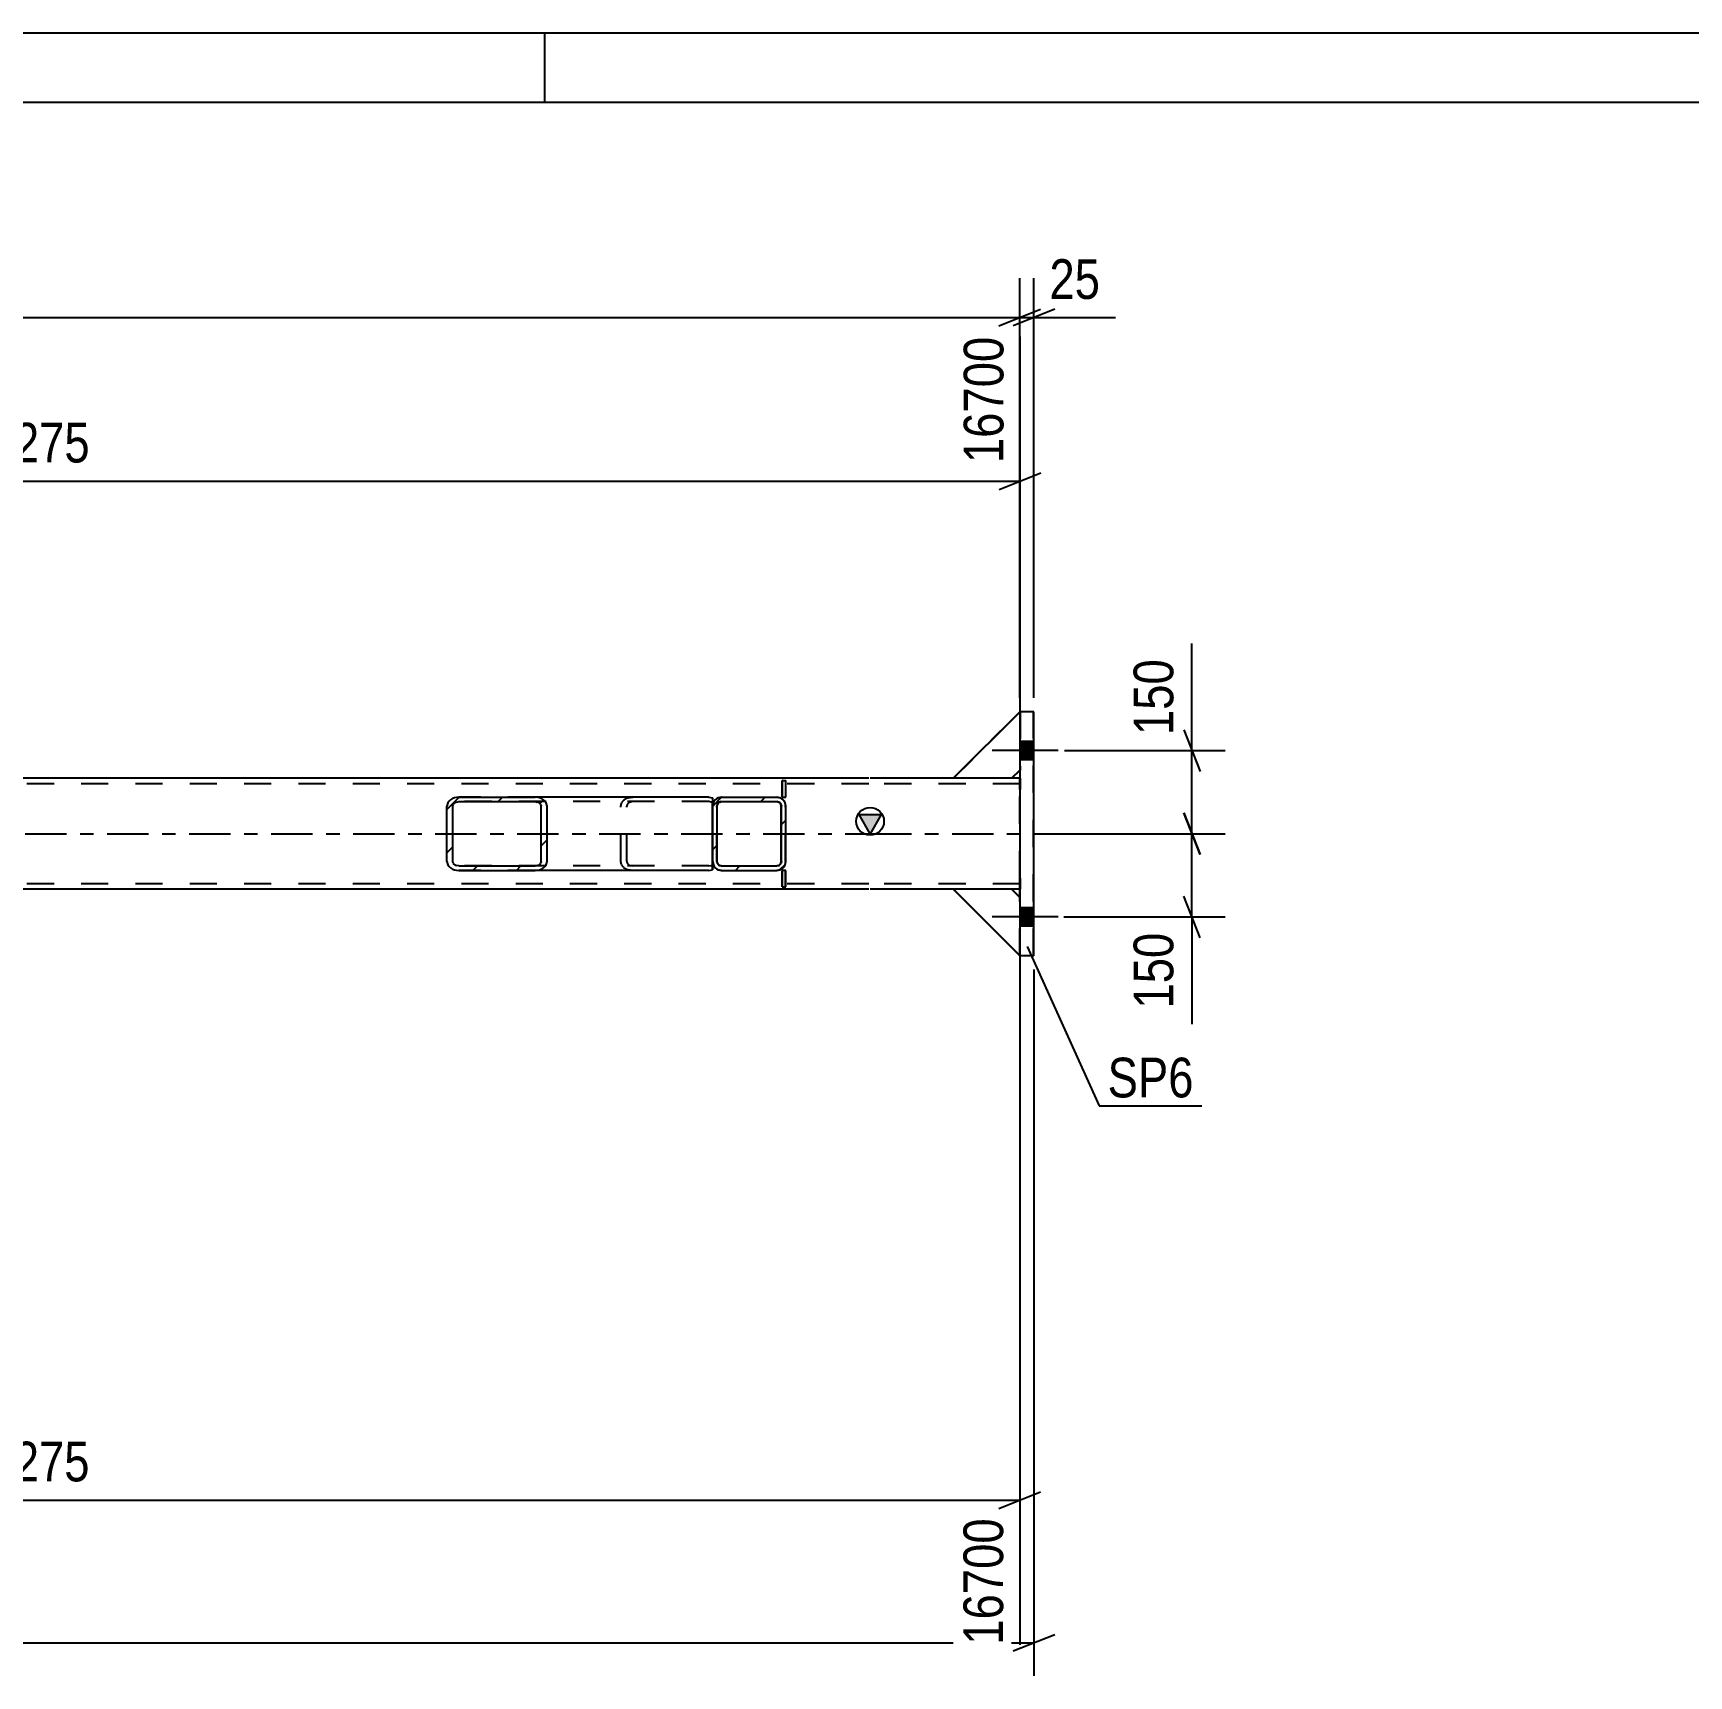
# Model space of a CAD drawing. Header units: millimetres. Extents: x -88 to 753, y -416 to 178.
# Drawn here: x 505.7 to 625.2, y 59.7 to 178.2 of the extents above; entities that cross this region are included whole.
import ezdxf

# ---------------------------------------------------------------- set-up
doc = ezdxf.new("R2010")
doc.units = ezdxf.units.MM
doc.linetypes.add('DXK_LINE_DOT2', pattern=[3.9198, 1.9599, -1.9599])
doc.linetypes.add('DXK_LINE_DOT3', pattern=[5.9187, 2.979, -0.9799, 0.9799, -0.9799])
doc.styles.add('Arial Narrow', font='ARIALN.TTF', dxfattribs={"height": 0.2})

# ---------------------------------------------------------------- blocks, each defined once
blk = doc.blocks.new('Unknown-761550090-1163')
at = {"color": 5, "linetype": 'Continuous'}
for p, q in [((752.6, 178.2), (-88.4, 178.2)), ((542.6, 173.2), (542.6, 178.2)), ((747.6, 173.2), (-83.4, 173.2))]:
    blk.add_line(p, q, dxfattribs=at)
blk = doc.blocks.new('Part-761550090-4878 - 4868')
at = {"color": 2, "linetype": 'Continuous'}
for p, q in [((576.9, 129.24), (572.1, 124.44)), ((576.9, 125.04), (576.9, 129.24)), ((576.3, 124.44), (572.1, 124.44)), ((576.9, 125.04), (576.3, 124.44))]:
    blk.add_line(p, q, dxfattribs=at)
at = {"color": 7, "linetype": 'DXK_LINE_DOT2'}
for p, q in [((572.1, 124.44), (576.9, 129.24)), ((576.9, 129.24), (576.9, 125.04)), ((576.9, 129.24), (576.9, 129.24)), ((572.1, 124.44), (572.1, 124.44)), ((576.3, 124.44), (576.9, 125.04)), ((576.9, 125.04), (576.9, 125.04))]:
    blk.add_line(p, q, dxfattribs=at)
blk = doc.blocks.new('Part-761550090-4873 - 4868')
at = {"color": 2, "linetype": 'Continuous'}
for p, q in [((576.3, 116.44), (572.1, 116.44)), ((572.1, 116.44), (576.9, 111.64)), ((576.9, 115.84), (576.3, 116.44)), ((576.9, 111.64), (576.9, 115.84))]:
    blk.add_line(p, q, dxfattribs=at)
at = {"color": 7, "linetype": 'DXK_LINE_DOT2'}
for p, q in [((572.1, 116.44), (572.1, 116.44)), ((572.1, 116.44), (572.1, 116.44)), ((576.9, 111.64), (572.1, 116.44)), ((576.9, 115.84), (576.3, 116.44)), ((576.9, 115.84), (576.9, 115.84)), ((576.9, 111.64), (576.9, 115.84)), ((576.9, 111.64), (576.9, 111.64))]:
    blk.add_line(p, q, dxfattribs=at)
blk = doc.blocks.new('Bolt-761550090-4882 - 4868')
at = {"linetype": 'Continuous'}
for points in [[(577.89, 125.78), (577.89, 127.1), (576.89, 127.1), (576.89, 125.78)], [(577.89, 125.78), (577.89, 127.1), (576.89, 127.1), (576.89, 125.78)], [(577.89, 113.78), (577.89, 115.1), (576.89, 115.1), (576.89, 113.78)], [(577.89, 113.78), (577.89, 115.1), (576.89, 115.1), (576.89, 113.78)]]:
    blk.add_hatch(color=1, dxfattribs=at).paths.add_polyline_path(points)
at = {"color": 1, "linetype": 'Continuous'}
for p, q in [((577.89, 127.1), (576.89, 127.1)), ((577.89, 127.1), (576.89, 127.1)), ((579.65, 126.44), (574.89, 126.44)), ((579.65, 126.44), (574.89, 126.44)), ((577.89, 125.78), (576.89, 125.78)), ((577.89, 125.78), (576.89, 125.78)), ((577.89, 115.1), (576.89, 115.1)), ((577.89, 115.1), (576.89, 115.1)), ((579.65, 114.44), (574.89, 114.44)), ((579.65, 114.44), (574.89, 114.44)), ((577.89, 113.78), (576.89, 113.78)), ((577.89, 113.78), (576.89, 113.78))]:
    blk.add_line(p, q, dxfattribs=at)
blk = doc.blocks.new('Part-761550090-4962 - 4868')
at = {"color": 2, "linetype": 'Continuous'}
for p in [(572.09, 116.44), (576.89, 111.64)]:
    blk.add_line(p, (576.89, 111.64), dxfattribs=at)
at = {"color": 7, "linetype": 'DXK_LINE_DOT2'}
for p, q in [((576.29, 116.44), (572.09, 116.44)), ((576.89, 111.64), (572.09, 116.44)), ((576.89, 115.84), (576.29, 116.44)), ((576.89, 115.84), (576.29, 116.44)), ((576.89, 111.64), (576.89, 115.84)), ((576.89, 115.84), (576.89, 115.84)), ((576.89, 111.64), (576.89, 115.84)), ((576.89, 111.64), (576.89, 111.64)), ((576.89, 111.64), (576.89, 111.64))]:
    blk.add_line(p, q, dxfattribs=at)
blk = doc.blocks.new('Part-761550090-4903 - 4868')
at = {"linetype": 'Continuous'}
blk.add_hatch(color=2, dxfattribs=at).paths.add_polyline_path([(566.08, 120.44), (565.28, 121.84), (566.88, 121.84)])
at = {"color": 2, "linetype": 'Continuous'}
for p, q in [((565.98, 124.44), (-16.86, 124.44)), ((572.1, 124.44), (566.08, 124.44)), ((576.9, 124.44), (576.3, 124.44)), ((576.9, 124.44), (576.9, 124.38)), ((576.9, 124.38), (576.9, 124.2)), ((576.9, 117.24), (576.9, 123.64)), ((566.08, 120.44), (565.28, 121.84)), ((565.28, 121.84), (566.88, 121.84)), ((566.88, 121.84), (566.08, 120.44)), ((565.98, 116.44), (-16.86, 116.44)), ((572.1, 116.44), (566.08, 116.44)), ((576.9, 116.44), (576.3, 116.44)), ((576.9, 116.67), (576.9, 116.5)), ((576.9, 116.5), (576.9, 116.44))]:
    blk.add_line(p, q, dxfattribs=at)
at = {"color": 7, "linetype": 'DXK_LINE_DOT2'}
for p, q in [((576.3, 124.44), (572.1, 124.44)), ((576.88, 124.38), (576.88, 124.44)), ((576.88, 124.2), (576.88, 124.38)), ((565.98, 124.04), (-21.67, 124.04)), ((576.9, 124.04), (566.08, 124.04)), ((576.88, 123.94), (576.88, 124.2)), ((576.88, 124.01), (576.88, 124.04)), ((576.88, 123.94), (576.88, 124.01)), ((576.88, 123.92), (576.88, 123.94)), ((576.88, 123.64), (576.88, 123.94)), ((576.88, 123.92), (576.88, 123.79)), ((576.88, 123.79), (576.88, 123.64)), ((576.88, 117.24), (576.88, 123.64)), ((576.88, 117.24), (576.88, 123.64)), ((576.9, 124.2), (576.9, 123.94)), ((576.9, 124.01), (576.9, 124.04)), ((576.9, 123.94), (576.9, 124.01)), ((576.9, 123.92), (576.9, 123.94)), ((576.9, 123.94), (576.9, 123.64)), ((576.9, 123.79), (576.9, 123.92)), ((576.9, 123.64), (576.9, 123.79)), ((576.9, 117.24), (576.9, 123.64)), ((576.88, 117.24), (576.88, 117.08)), ((576.88, 116.93), (576.88, 117.24)), ((576.9, 117.08), (576.9, 117.24)), ((576.9, 117.24), (576.9, 116.93)), ((565.98, 116.84), (-21.67, 116.84)), ((576.9, 116.84), (566.08, 116.84)), ((576.3, 116.44), (572.1, 116.44)), ((576.88, 117.08), (576.88, 116.95)), ((576.88, 116.95), (576.88, 116.87)), ((576.88, 116.67), (576.88, 116.93)), ((576.88, 116.87), (576.88, 116.84)), ((576.88, 116.5), (576.88, 116.67)), ((576.88, 116.44), (576.88, 116.5)), ((576.9, 116.95), (576.9, 117.08)), ((576.9, 116.87), (576.9, 116.95)), ((576.9, 116.93), (576.9, 116.67)), ((576.9, 116.84), (576.9, 116.87))]:
    blk.add_line(p, q, dxfattribs=at)
at = {"color": 7, "linetype": 'DXK_LINE_DOT3'}
for p, q in [((-21.66, 120.44), (565.98, 120.44)), ((566.08, 120.44), (576.89, 120.44))]:
    blk.add_line(p, q, dxfattribs=at)
at = {"color": 2, "linetype": 'Continuous'}
blk.add_circle((566.08, 121.34), 1, dxfattribs=at)
blk = doc.blocks.new('Part-761550090-4976 - 4868')
at = {"linetype": 'Continuous'}
h = blk.add_hatch(dxfattribs=at)
h.set_pattern_fill('', scale=0.7, style=0, pattern_type=0)
h.set_pattern_definition([(45, (555.3585, 123.0762), (-1.57154, 1.57154), [])])
h.paths.add_polyline_path([(559.36, 123.08), (555.36, 123.08), (555.11, 123.03), (554.91, 122.89), (554.77, 122.68), (554.72, 122.44), (554.72, 118.44), (554.77, 118.19), (554.91, 117.98), (555.11, 117.84), (555.36, 117.8), (559.36, 117.8), (559.6, 117.84), (559.81, 117.98), (559.95, 118.19), (560, 118.44), (560, 122.44), (559.95, 122.68), (559.81, 122.89), (559.6, 123.03)])
h.paths.add_polyline_path([(559.58, 122.66), (559.65, 122.56), (559.68, 122.44), (559.68, 118.44), (559.65, 118.31), (559.58, 118.21), (559.48, 118.14), (559.36, 118.12), (555.36, 118.12), (555.24, 118.14), (555.13, 118.21), (555.06, 118.31), (555.04, 118.44), (555.04, 122.44), (555.06, 122.56), (555.13, 122.66), (555.24, 122.73), (555.36, 122.76), (559.36, 122.76), (559.48, 122.73)])
at = {"color": 2, "linetype": 'Continuous'}
for p, q in [((554.7, 122.44), (554.75, 122.68)), ((554.7, 122.44), (554.72, 122.44)), ((554.77, 122.68), (554.72, 122.44)), ((554.72, 118.44), (554.72, 122.44)), ((555.04, 122.44), (555.06, 122.56)), ((555.04, 118.44), (555.04, 122.44)), ((555.1, 123.03), (555.34, 123.08)), ((555.36, 123.08), (555.11, 123.03)), ((555.24, 122.73), (555.36, 122.76)), ((555.34, 123.08), (555.36, 123.08)), ((555.36, 123.08), (555.34, 123.08)), ((555.36, 123.08), (559.36, 123.08)), ((555.36, 122.76), (559.36, 122.76)), ((559.47, 122.73), (559.34, 122.76)), ((559.6, 123.03), (559.36, 123.08)), ((559.36, 122.76), (559.48, 122.73)), ((559.66, 122.44), (559.64, 122.56)), ((559.65, 122.56), (559.68, 122.44)), ((559.66, 122.44), (559.68, 122.44)), ((559.66, 118.44), (559.66, 122.44)), ((559.68, 118.44), (559.68, 122.44)), ((560, 122.44), (559.95, 122.68)), ((560, 118.44), (560, 122.44)), ((554.7, 118.44), (554.72, 118.44)), ((554.75, 118.19), (554.7, 118.43)), ((554.72, 118.44), (554.77, 118.19)), ((555.06, 118.31), (555.04, 118.44)), ((559.64, 118.31), (559.66, 118.44)), ((559.68, 118.44), (559.65, 118.31)), ((559.66, 118.44), (559.68, 118.44)), ((559.95, 118.19), (560, 118.44)), ((555.34, 117.8), (555.1, 117.84)), ((555.11, 117.84), (555.36, 117.8)), ((555.36, 118.12), (555.24, 118.14)), ((555.34, 117.8), (555.36, 117.8)), ((555.36, 117.8), (555.34, 117.8)), ((555.36, 118.12), (559.36, 118.12)), ((555.36, 117.8), (559.36, 117.8)), ((559.34, 118.12), (559.47, 118.14)), ((559.48, 118.14), (559.36, 118.12)), ((559.36, 117.8), (559.6, 117.84))]:
    blk.add_line(p, q, dxfattribs=at)
at = {"color": 7, "linetype": 'DXK_LINE_DOT2'}
for p, q in [((554.7, 122.44), (554.7, 122.44)), ((554.7, 118.44), (554.7, 122.44)), ((554.7, 122.44), (554.7, 122.44)), ((555.05, 122.56), (555.02, 122.44)), ((555.02, 122.44), (555.04, 122.44)), ((555.02, 118.44), (555.02, 122.44)), ((555.34, 122.76), (555.22, 122.73)), ((555.34, 122.76), (555.36, 122.76)), ((555.34, 122.76), (559.34, 122.76)), ((555.36, 123.08), (559.36, 123.08)), ((559.34, 123.08), (559.59, 123.03)), ((559.34, 122.76), (559.36, 122.76)), ((559.93, 122.68), (559.98, 122.44)), ((559.98, 118.44), (559.98, 122.44)), ((559.98, 122.44), (560, 122.44)), ((554.7, 118.44), (554.7, 118.44)), ((554.7, 118.43), (554.7, 118.44)), ((555.02, 118.44), (555.04, 118.44)), ((555.02, 118.44), (555.05, 118.31)), ((559.98, 118.44), (559.93, 118.19)), ((559.98, 118.44), (560, 118.44)), ((555.22, 118.14), (555.34, 118.12)), ((555.34, 118.12), (555.36, 118.12)), ((555.34, 118.12), (559.34, 118.12)), ((555.36, 117.8), (559.36, 117.8)), ((559.34, 118.12), (559.36, 118.12)), ((559.59, 117.84), (559.34, 117.8))]:
    blk.add_line(p, q, dxfattribs=at)
at = {"color": 7, "linetype": 'DXK_LINE_DOT3'}
blk.add_line((557.36, 120.44), (557.33, 120.44), dxfattribs=at)
at = {"color": 2, "linetype": 'Continuous'}
for centre, radius, start, end in [((555.34, 122.44), 0.64, 112.5, 157.5), ((555.36, 122.44), 0.64, 112.5, 157.5), ((555.36, 122.44), 0.32, 112.5, 157.5), ((559.34, 122.44), 0.32, 22.5, 67.5), ((559.36, 122.44), 0.32, 22.5, 67.5), ((559.36, 122.44), 0.64, 22.5, 67.5), ((555.36, 118.44), 0.32, 202.5, 247.5), ((559.34, 118.44), 0.32, 292.5, 337.5), ((559.36, 118.44), 0.32, 292.5, 337.5), ((555.34, 118.44), 0.64, 202.5, 247.5), ((555.36, 118.44), 0.64, 202.5, 247.5), ((559.36, 118.44), 0.64, 292.5, 337.5)]:
    blk.add_arc(centre, radius, start, end, dxfattribs=at)
at = {"color": 7, "linetype": 'DXK_LINE_DOT2'}
for centre, radius, start, end in [((555.34, 122.44), 0.32, 112.5, 157.5), ((559.34, 122.44), 0.64, 22.5, 67.5), ((555.34, 118.44), 0.32, 202.5, 247.5), ((559.34, 118.44), 0.64, 292.5, 337.5)]:
    blk.add_arc(centre, radius, start, end, dxfattribs=at)
blk = doc.blocks.new('Part-761550090-4926 - 4868')
at = {"color": 2, "linetype": 'Continuous'}
for p, q in [((559.74, 116.6), (559.74, 117.8)), ((559.74, 117.8), (559.75, 117.8)), ((559.99, 117.8), (559.74, 117.8)), ((559.75, 116.6), (559.75, 117.8)), ((559.99, 116.6), (559.99, 117.8)), ((559.75, 116.6), (559.74, 116.6)), ((559.74, 116.6), (559.99, 116.6))]:
    blk.add_line(p, q, dxfattribs=at)
at = {"color": 7, "linetype": 'DXK_LINE_DOT2'}
blk.add_line((559.98, 116.6), (559.98, 117.8), dxfattribs=at)
blk = doc.blocks.new('Part-761550090-4991 - 4868')
at = {"color": 2, "linetype": 'Continuous'}
for q in [(572.09, 124.44), (576.89, 129.23)]:
    blk.add_line((576.89, 129.24), q, dxfattribs=at)
at = {"color": 7, "linetype": 'DXK_LINE_DOT2'}
for p, q in [((572.09, 124.44), (576.89, 129.24)), ((576.89, 129.24), (576.89, 125.04)), ((576.89, 129.24), (576.89, 129.24)), ((576.89, 129.23), (576.89, 125.04)), ((576.29, 124.44), (572.09, 124.44)), ((576.29, 124.44), (576.89, 125.04)), ((576.89, 125.04), (576.29, 124.44)), ((576.89, 125.04), (576.89, 125.04))]:
    blk.add_line(p, q, dxfattribs=at)
blk = doc.blocks.new('Part-761550090-4959 - 4868')
at = {"color": 2, "linetype": 'Continuous'}
for p in [(572.08, 116.44), (576.88, 111.64)]:
    blk.add_line(p, (576.88, 111.64), dxfattribs=at)
at = {"color": 7, "linetype": 'DXK_LINE_DOT2'}
for p, q in [((576.28, 116.44), (572.08, 116.44)), ((576.88, 111.64), (572.08, 116.44)), ((576.88, 115.84), (576.28, 116.44)), ((576.88, 115.84), (576.28, 116.44)), ((576.88, 111.64), (576.88, 115.84)), ((576.88, 115.84), (576.88, 115.84)), ((576.88, 111.65), (576.88, 115.84)), ((576.88, 111.64), (576.88, 111.65)), ((576.88, 111.64), (576.88, 111.64))]:
    blk.add_line(p, q, dxfattribs=at)
blk = doc.blocks.new('Part-761550090-4968 - 4868')
at = {"color": 2, "linetype": 'Continuous'}
for p, q in [((577.9, 129.24), (576.88, 129.24)), ((576.9, 111.64), (576.9, 129.24)), ((577.9, 111.64), (577.9, 129.24)), ((576.88, 125.02), (576.88, 124.44)), ((576.88, 115.85), (576.88, 116.44)), ((577.9, 111.64), (576.88, 111.64))]:
    blk.add_line(p, q, dxfattribs=at)
at = {"color": 7, "linetype": 'DXK_LINE_DOT2'}
for p, q in [((576.88, 129.24), (576.88, 129.24)), ((576.88, 129.24), (576.88, 129.24)), ((576.88, 129.24), (576.88, 125.02)), ((577.88, 111.64), (577.88, 129.24)), ((576.88, 124.44), (576.88, 116.44)), ((576.88, 111.64), (576.88, 115.85)), ((576.88, 111.64), (576.88, 111.64)), ((576.88, 111.64), (576.88, 111.64))]:
    blk.add_line(p, q, dxfattribs=at)
blk = doc.blocks.new('Part-761550090-4979 - 4868')
at = {"linetype": 'Continuous'}
h = blk.add_hatch(dxfattribs=at)
h.set_pattern_fill('', scale=0.7, style=0, pattern_type=0)
h.set_pattern_definition([(45, (536.4097, 123.0762), (-1.57154, 1.57154), [])])
h.paths.add_polyline_path([(541.9, 123.08), (536.41, 123.08), (536.07, 123.03), (535.79, 122.89), (535.6, 122.68), (535.53, 122.44), (535.53, 118.44), (535.6, 118.19), (535.79, 117.98), (536.07, 117.84), (536.41, 117.8), (541.9, 117.8), (542.23, 117.84), (542.52, 117.98), (542.71, 118.19), (542.77, 118.44), (542.77, 122.44), (542.71, 122.68), (542.52, 122.89), (542.23, 123.03)])
h.paths.add_polyline_path([(542.21, 122.66), (542.3, 122.56), (542.33, 122.44), (542.33, 118.44), (542.3, 118.31), (542.21, 118.21), (542.06, 118.14), (541.9, 118.12), (536.41, 118.12), (536.24, 118.14), (536.1, 118.21), (536, 118.31), (535.97, 118.44), (535.97, 122.44), (536, 122.56), (536.1, 122.66), (536.24, 122.73), (536.41, 122.76), (541.9, 122.76), (542.06, 122.73)])
at = {"color": 2, "linetype": 'Continuous'}
for p, q in [((535.6, 122.68), (535.53, 122.44)), ((535.53, 118.44), (535.53, 122.44)), ((535.97, 122.44), (536, 122.56)), ((535.97, 118.44), (535.97, 122.44)), ((536.41, 123.08), (536.07, 123.03)), ((536.24, 122.73), (536.41, 122.76)), ((536.41, 123.08), (541.9, 123.08)), ((536.41, 122.76), (541.9, 122.76)), ((554.45, 123.08), (541.9, 123.08)), ((542.23, 123.03), (541.9, 123.08)), ((541.9, 122.76), (542.06, 122.73)), ((542.3, 122.56), (542.33, 122.44)), ((542.33, 118.44), (542.33, 122.44)), ((542.77, 122.44), (542.71, 122.68)), ((542.77, 118.44), (542.77, 122.44)), ((554.45, 123.08), (554.7, 123.04)), ((554.7, 123.04), (554.7, 123.03)), ((554.7, 123.03), (554.7, 122.89)), ((554.7, 122.89), (554.7, 122.68)), ((554.7, 122.68), (554.7, 122.44)), ((554.7, 118.44), (554.7, 122.44)), ((535.53, 118.44), (535.6, 118.19)), ((536, 118.31), (535.97, 118.44)), ((542.33, 118.44), (542.3, 118.31)), ((542.71, 118.19), (542.77, 118.44)), ((554.7, 118.44), (554.7, 118.19)), ((536.07, 117.84), (536.41, 117.8)), ((536.41, 118.12), (536.24, 118.14)), ((536.41, 118.12), (541.9, 118.12)), ((536.41, 117.8), (541.9, 117.8)), ((542.06, 118.14), (541.9, 118.12)), ((541.9, 117.8), (542.23, 117.84)), ((554.45, 117.8), (541.9, 117.8)), ((554.45, 117.8), (554.7, 117.83)), ((554.7, 118.19), (554.7, 117.98)), ((554.7, 117.98), (554.7, 117.84)), ((554.7, 117.84), (554.7, 117.83))]:
    blk.add_line(p, q, dxfattribs=at)
at = {"color": 7, "linetype": 'DXK_LINE_DOT2'}
for p, q in [((541.9, 123.08), (536.41, 123.08)), ((554.45, 122.76), (536.41, 122.76)), ((548.08, 122.44), (548.14, 122.68)), ((548.08, 118.44), (548.08, 122.44)), ((548.55, 122.56), (548.52, 122.44)), ((548.52, 118.44), (548.52, 122.44)), ((548.62, 123.03), (548.96, 123.08)), ((548.96, 122.76), (548.79, 122.73)), ((554.61, 122.73), (554.45, 122.76)), ((554.7, 122.69), (554.61, 122.73)), ((554.7, 123.04), (554.7, 122.69)), ((554.7, 122.68), (554.7, 122.69)), ((554.7, 122.66), (554.7, 122.68)), ((554.7, 122.56), (554.7, 122.66)), ((554.7, 122.44), (554.7, 122.56)), ((554.7, 118.44), (554.7, 122.44)), ((548.14, 118.19), (548.08, 118.44)), ((548.52, 118.44), (548.55, 118.31)), ((554.7, 118.31), (554.7, 118.44)), ((554.7, 118.21), (554.7, 118.31)), ((554.45, 118.12), (536.41, 118.12)), ((541.9, 117.8), (536.41, 117.8)), ((548.96, 117.8), (548.62, 117.84)), ((548.79, 118.14), (548.96, 118.12)), ((554.45, 118.12), (554.61, 118.14)), ((554.61, 118.14), (554.7, 118.18)), ((554.7, 118.18), (554.7, 118.21)), ((554.7, 117.84), (554.7, 118.18)), ((554.7, 117.83), (554.7, 117.84))]:
    blk.add_line(p, q, dxfattribs=at)
at = {"color": 2, "linetype": 'Continuous'}
for centre, radius, start, end in [((536.28, 122.25), 0.801, 104.5768, 147.6241), ((536.34, 122.34), 0.401, 104.5768, 147.6241), ((541.96, 122.34), 0.401, 32.3759, 75.4232), ((542.03, 122.25), 0.801, 32.3759, 75.4232), ((536.34, 118.53), 0.401, 212.3759, 255.4232), ((541.96, 118.53), 0.401, 284.5768, 327.6241), ((536.28, 118.62), 0.801, 212.3759, 255.4232), ((542.03, 118.62), 0.801, 284.5768, 327.6241)]:
    blk.add_arc(centre, radius, start, end, dxfattribs=at)
at = {"color": 7, "linetype": 'DXK_LINE_DOT2'}
for centre, radius, start, end in [((548.82, 122.25), 0.802, 104.5548, 147.5896), ((548.89, 122.34), 0.401, 104.5548, 147.5896), ((548.89, 118.53), 0.401, 212.4104, 255.4452), ((548.82, 118.62), 0.802, 212.4104, 255.4452)]:
    blk.add_arc(centre, radius, start, end, dxfattribs=at)
blk = doc.blocks.new('Part-761550090-4988 - 4868')
at = {"color": 2, "linetype": 'Continuous'}
for q in [(572.08, 124.44), (576.88, 129.23)]:
    blk.add_line((576.88, 129.24), q, dxfattribs=at)
at = {"color": 7, "linetype": 'DXK_LINE_DOT2'}
for p, q in [((572.08, 124.44), (576.88, 129.24)), ((576.88, 129.24), (576.88, 125.04)), ((576.88, 129.24), (576.88, 129.24)), ((576.88, 129.23), (576.88, 125.04)), ((576.28, 124.44), (572.08, 124.44)), ((576.28, 124.44), (576.88, 125.04)), ((576.88, 125.04), (576.28, 124.44)), ((576.88, 125.04), (576.88, 125.04))]:
    blk.add_line(p, q, dxfattribs=at)
blk = doc.blocks.new('Part-761550090-4994 - 4868')
at = {"color": 2, "linetype": 'Continuous'}
for p, q in [((559.75, 124.28), (559.74, 124.28)), ((559.74, 124.28), (559.99, 124.28)), ((559.74, 123.08), (559.74, 124.28)), ((559.75, 123.08), (559.75, 124.28)), ((559.99, 123.08), (559.99, 124.28)), ((559.75, 123.08), (559.74, 123.08)), ((559.74, 123.08), (559.99, 123.08))]:
    blk.add_line(p, q, dxfattribs=at)
at = {"color": 7, "linetype": 'DXK_LINE_DOT2'}
blk.add_line((559.98, 124.28), (559.98, 123.08), dxfattribs=at)
blk = doc.blocks.new('StraightDimension-761550090-5011 - 4868')
at = {"color": 7, "linetype": 'Continuous'}
for p, q in [((577.9, 110.64), (577.9, 59.68)), ((576.4, 61.48), (579.4, 62.68)), ((-22.67, 62.08), (577.9, 62.08))]:
    blk.add_line(p, q, dxfattribs=at)
blk = doc.blocks.new('StraightDimension-761550090-5046 - 4868')
at = {"color": 7, "linetype": 'Continuous'}
for p, q in [((435.33, 129.71), (435.33, 156.32)), ((576.9, 125.36), (576.9, 156.32)), ((436.83, 146.48), (433.83, 145.28)), ((435.33, 145.88), (576.9, 145.88)), ((575.4, 145.28), (578.4, 146.48))]:
    blk.add_line(p, q, dxfattribs=at)
at = {"color": 0}
blk.add_wipeout([(510.37, 146.63), (510.37, 150.83), (501.86, 150.83), (501.86, 146.63)], dxfattribs=at)
at = {"color": 3, "style": 'Arial Narrow'}
blk.add_text('5275', height=2.863, dxfattribs=at).set_placement((502.46, 147.23))
at = {"color": 0, "linetype": 'Continuous'}
blk.add_wipeout([(576.3, 156.92), (572.1, 156.92), (572.1, 146.58), (576.3, 146.58)], dxfattribs=at)
at = {"color": 3, "linetype": 'Continuous', "style": 'Arial Narrow'}
blk.add_text('16700', height=2.863, rotation=90.0002, dxfattribs=at).set_placement((575.7, 147.18))
blk = doc.blocks.new('StraightDimension-761550090-5053 - 4868')
at = {"color": 7, "linetype": 'Continuous'}
for p, q in [((576.88, 115.44), (576.88, 61.93)), ((435.34, 104.21), (435.34, 61.93)), ((436.84, 72.97), (433.84, 71.77)), ((575.38, 71.77), (578.38, 72.97)), ((435.34, 72.37), (576.88, 72.37))]:
    blk.add_line(p, q, dxfattribs=at)
at = {"color": 0}
blk.add_wipeout([(510.37, 73.12), (510.37, 77.32), (501.85, 77.32), (501.85, 73.12)], dxfattribs=at)
at = {"color": 3, "style": 'Arial Narrow'}
blk.add_text('5275', height=2.863, dxfattribs=at).set_placement((502.45, 73.72))
at = {"color": 0, "linetype": 'Continuous'}
blk.add_wipeout([(576.28, 71.67), (572.08, 71.67), (572.08, 61.33), (576.28, 61.33)], dxfattribs=at)
at = {"color": 3, "linetype": 'Continuous', "style": 'Arial Narrow'}
blk.add_text('16700', height=2.863, rotation=90.0002, dxfattribs=at).set_placement((575.68, 61.93))
blk = doc.blocks.new('StraightDimension-761550090-8188 - 4868')
at = {"color": 7, "linetype": 'Continuous'}
for p, q in [((576.88, 130.24), (576.88, 160.53)), ((575.38, 157.08), (578.38, 158.28)), ((-21.66, 157.68), (576.88, 157.68))]:
    blk.add_line(p, q, dxfattribs=at)
blk = doc.blocks.new('StraightDimension-761550090-5085 - 4868')
at = {"color": 7, "linetype": 'Continuous'}
for p, q in [((588.71, 121.94), (589.91, 118.94)), ((577.88, 120.44), (591.71, 120.44)), ((589.31, 114.44), (589.31, 120.44)), ((589.91, 112.94), (588.71, 115.94)), ((580.07, 114.44), (591.71, 114.44)), ((589.31, 114.44), (589.31, 106.7)), ((589.31, 114.44), (589.31, 106.7))]:
    blk.add_line(p, q, dxfattribs=at)
at = {"color": 0}
blk.add_wipeout([(588.56, 113.91), (584.36, 113.91), (584.36, 107.23), (588.56, 107.23)], dxfattribs=at)
at = {"color": 3, "style": 'Arial Narrow'}
blk.add_text('150', height=2.863, rotation=90.0002, dxfattribs=at).set_placement((587.96, 107.83))
blk = doc.blocks.new('StraightDimension-761550090-5093 - 4868')
at = {"color": 7, "linetype": 'Continuous'}
for p, q in [((589.31, 126.44), (589.31, 134.17)), ((589.31, 126.44), (589.31, 134.17)), ((588.71, 127.94), (589.91, 124.94)), ((580.1, 126.44), (591.71, 126.44)), ((589.31, 120.44), (589.31, 126.44)), ((589.91, 118.94), (588.71, 121.94)), ((577.88, 120.44), (591.71, 120.44))]:
    blk.add_line(p, q, dxfattribs=at)
at = {"color": 0}
blk.add_wipeout([(588.56, 133.65), (584.36, 133.65), (584.36, 126.96), (588.56, 126.96)], dxfattribs=at)
at = {"color": 3, "style": 'Arial Narrow'}
blk.add_text('150', height=2.863, rotation=90.0002, dxfattribs=at).set_placement((587.96, 127.56))
blk = doc.blocks.new('StraightDimension-761550090-8187 - 4868')
at = {"color": 7, "linetype": 'Continuous'}
for p, q in [((576.88, 130.24), (576.88, 160.53)), ((577.9, 130.24), (577.9, 160.53)), ((575.38, 157.08), (578.38, 158.28)), ((579.4, 158.28), (576.4, 157.08)), ((576.88, 157.68), (577.9, 157.68)), ((577.9, 157.68), (583.8, 157.68)), ((577.9, 157.68), (583.8, 157.68))]:
    blk.add_line(p, q, dxfattribs=at)
at = {"color": 0}
blk.add_wipeout([(583.28, 158.43), (583.28, 162.63), (578.42, 162.63), (578.42, 158.43)], dxfattribs=at)
at = {"color": 3, "style": 'Arial Narrow'}
blk.add_text('25', height=2.863, dxfattribs=at).set_placement((579.02, 159.03))
blk = doc.blocks.new('Mark-761550090-4964 - 4868')
at = {"color": 30, "linetype": 'Continuous'}
for p, q in [((577.41, 112.3), (582.62, 100.82)), ((582.62, 100.82), (590.03, 100.82))]:
    blk.add_line(p, q, dxfattribs=at)
at = {"color": 0}
blk.add_wipeout([(589.43, 101.42), (589.43, 104.42), (583.22, 104.42), (583.22, 101.42)], dxfattribs=at)
blk.add_wipeout([(589.43, 101.42), (589.43, 104.42), (583.22, 104.42), (583.22, 101.42)], dxfattribs=at)
at = {"color": 3, "style": 'Arial Narrow'}
blk.add_text('SP6', height=2.863, dxfattribs=at).set_placement((583.22, 101.42))

msp = doc.modelspace()

# ---------------------------------------------------------------- block references
for name in ['Unknown-761550090-1163', 'Part-761550090-4988 - 4868', 'Part-761550090-4991 - 4868', 'Part-761550090-4878 - 4868', 'Part-761550090-4968 - 4868', 'Bolt-761550090-4882 - 4868', 'Part-761550090-4903 - 4868', 'Part-761550090-4994 - 4868', 'Part-761550090-4979 - 4868', 'Part-761550090-4976 - 4868', 'Part-761550090-4926 - 4868', 'Part-761550090-4959 - 4868', 'Part-761550090-4962 - 4868', 'Part-761550090-4873 - 4868']:
    msp.add_blockref(name, (0, 0))

# ---------------------------------------------------------------- next in the draw order: block references
for name in ['StraightDimension-761550090-5046 - 4868', 'StraightDimension-761550090-5011 - 4868']:
    msp.add_blockref(name, (0, 0))

# ---------------------------------------------------------------- next in the draw order: block references
for name in ['StraightDimension-761550090-8188 - 4868', 'StraightDimension-761550090-5053 - 4868']:
    msp.add_blockref(name, (0, 0))

# ---------------------------------------------------------------- next in the draw order: block references
msp.add_blockref('StraightDimension-761550090-5085 - 4868', (0, 0))

# ---------------------------------------------------------------- next in the draw order: block references
for name in ['StraightDimension-761550090-5093 - 4868', 'Mark-761550090-4964 - 4868']:
    msp.add_blockref(name, (0, 0))

# ---------------------------------------------------------------- next in the draw order: block references
msp.add_blockref('StraightDimension-761550090-8187 - 4868', (0, 0))

doc.saveas('drawing.dxf')
